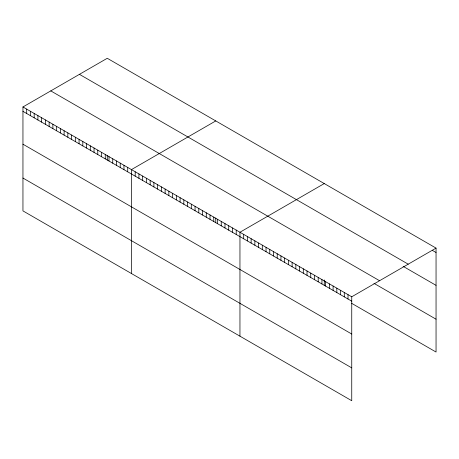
<?xml version="1.0" encoding="UTF-8"?>
<svg xmlns="http://www.w3.org/2000/svg" width="459" height="459" viewBox="0 0 459 459"><rect width="100%" height="100%" fill="white"/><g stroke="black" fill="none" stroke-linecap="round" stroke-linejoin="round"><path stroke-width="0.69" d="M22.95 106.958L351.743 296.784L351.743 400.718L22.95 210.893L22.95 106.958L107.257 58.282L436.05 248.107L436.05 352.042L351.588 303.279M215.759 120.924L131.452 169.601L131.452 273.535M324.261 183.566L239.954 232.243L239.954 336.177M351.743 296.784L436.05 248.107M432.326 250.344L436.05 252.496M79.436 74.341L408.229 264.172M403.134 266.346L436.05 285.349M50.771 90.893L379.564 280.719M373.947 283.335L436.05 319.194M22.95 111.348L351.743 301.173M22.95 144.201L351.743 334.026M22.95 178.046L351.743 367.871M348.014 294.632L348.014 299.021M344.29 292.481L344.29 296.87M340.561 290.329L340.561 294.718M336.837 288.177L336.837 292.567M333.108 286.026L333.108 290.415M329.384 283.874L329.384 288.263M325.655 281.723L325.655 286.112M324.261 279.973L324.261 285.452M321.931 279.571L321.931 283.96M318.202 277.42L318.202 281.809M314.478 275.268L314.478 279.657M310.749 273.116L310.749 277.506M307.025 270.965L307.025 275.354M303.301 268.813L303.301 273.208M299.572 266.662L299.572 271.057M295.848 264.51L295.848 268.905M292.119 262.359L292.119 266.754M288.395 260.207L288.395 264.602M284.666 258.056L284.666 262.45M280.942 255.904L280.942 260.299M277.213 253.752L277.213 258.147M273.489 251.601L273.489 255.996M269.76 249.449L269.76 253.844M266.036 247.298L266.036 251.693M262.307 245.152L262.307 249.541M258.583 243L258.583 247.39M254.86 240.849L254.86 245.238M251.13 238.697L251.13 243.086M247.407 236.546L247.407 240.935M243.677 234.394L243.677 238.783M236.213 230.079L236.213 234.474M232.466 227.922L232.466 232.311M228.725 225.759L228.725 230.154M224.985 223.602L224.985 227.991M221.244 221.439L221.244 225.834M217.503 219.282L217.503 223.671M215.759 218.019L215.759 222.81M213.762 217.118L213.762 221.513M210.021 214.961L210.021 219.35M206.28 212.798L206.28 217.193M202.539 210.641L202.539 215.03M198.799 208.478L198.799 212.873M195.052 206.321L195.052 210.71M191.311 204.157L191.311 208.552M187.57 202L187.57 206.389M183.829 199.837L183.829 204.232M180.089 197.68L180.089 202.069M176.348 195.517L176.348 199.912M172.607 193.359L172.607 197.749M168.866 191.202L168.866 195.591M165.125 189.039L165.125 193.428M161.384 186.882L161.384 191.271M157.644 184.719L157.644 189.108M153.897 182.562L153.897 186.951M150.156 180.398L150.156 184.788M146.415 178.241L146.415 182.63M142.674 176.078L142.674 180.473M138.934 173.921L138.934 178.31M135.193 171.758L135.193 176.153M127.711 167.437L127.711 171.832M123.97 165.28L123.97 169.669M120.229 163.117L120.229 167.512M116.483 160.96L116.483 165.349M112.742 158.797L112.742 163.192M109.001 156.639L109.001 161.029M107.257 155.377L107.257 160.168M105.26 154.476L105.26 158.871M101.519 152.319L101.519 156.708M97.778 150.156L97.778 154.551M94.038 147.999L94.038 152.388M90.297 145.836L90.297 150.231M86.556 143.678L86.556 148.068M82.815 141.515L82.815 145.91M79.068 139.358L79.068 143.747M75.328 137.195L75.328 141.59M71.587 135.038L71.587 139.427M67.846 132.875L67.846 137.27M64.105 130.717L64.105 135.107M60.364 128.554L60.364 132.949M56.623 126.397L56.623 130.786M52.883 124.234L52.883 128.629M49.142 122.077L49.142 126.466M45.401 119.914L45.401 124.309M41.654 117.756L41.654 122.146M37.913 115.599L37.913 119.988M34.173 113.436L34.173 117.825M30.432 111.279L30.432 115.668M26.691 109.116L26.691 113.505"/></g></svg>
